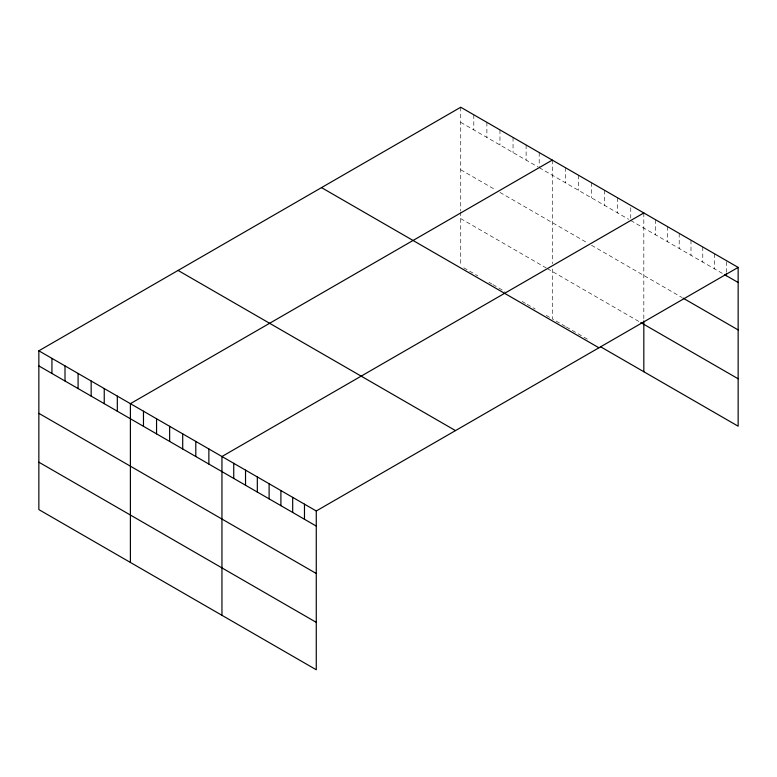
<?xml version="1.0" encoding="UTF-8"?>
<svg xmlns="http://www.w3.org/2000/svg" width="777" height="777" viewBox="0 0 777 777"><rect width="100%" height="100%" fill="white"/><g stroke="black" fill="none" stroke-linecap="round" stroke-linejoin="round"><path stroke-width="0.58" stroke-dasharray="3.88 2.91" d="M460.732 122.348L538.189 167.065M539.199 167.647L628.739 219.347M630.749 220.503L723.416 273.999M460.732 169.755L495.94 190.083M499.961 192.414L587.49 242.939M591.511 245.27L682.148 297.591M460.732 218.609L546.241 267.978M547.251 268.56L639.801 321.999M463.743 267.764L477.836 275.893M488.898 282.284L491.919 284.032M492.919 284.605L504.992 291.579M522.095 301.457L526.116 303.778M527.127 304.361L535.178 309.003M546.241 315.394L551.272 318.298M565.355 326.427L552.282 318.881L552.282 268.133M566.365 327.01L587.49 339.209M726.359 261.762L726.359 272.222M714.568 253.797L714.568 268.9M702.777 246.989L702.777 262.092M690.986 240.18L690.986 255.283M679.195 233.372L679.195 248.475M667.404 226.563L667.404 241.666M655.613 219.755L655.613 234.858M643.822 212.947L643.822 320.988M630.749 207.721L630.749 218.182M617.666 197.844L617.666 212.956M604.593 190.297L604.593 205.4M591.511 182.75L591.511 197.853M578.438 175.194L578.438 190.297M565.355 167.647L565.355 182.75M552.282 160.091L552.282 263.694M539.199 152.545L539.199 166.482M526.116 144.988L526.116 160.101M513.043 137.442L513.043 152.545M499.961 129.895L499.961 144.998M486.888 122.339L486.888 137.442M473.805 114.792L473.805 129.895M460.732 107.236L460.732 210.839M460.732 211.946L460.732 266.025"/><path stroke-width="1.17" d="M38.85 350.806L316.268 510.975L316.268 669.764L38.85 509.595L38.85 350.806L460.732 107.236L738.15 267.405L738.15 426.194L600.563 346.756M552.282 160.091L130.4 403.661L130.4 562.451M643.822 212.947L221.95 456.517L221.95 615.306M316.268 510.975L738.15 267.405M724.397 274.572L738.15 282.507M683.129 298.164L738.15 329.924M640.811 322.581L738.15 378.778M321.513 187.616L598.931 347.785M178.069 270.435L455.487 430.594M38.85 365.909L316.268 526.078M38.85 413.325L316.268 573.494M38.85 462.179L316.268 622.348M726.359 273.378L726.359 275.709M643.822 320.988L643.822 371.736M304.477 504.166L304.477 519.279M292.686 497.358L292.686 512.47M280.905 490.559L280.905 505.662M269.114 483.75L269.114 498.853M257.323 476.942L257.323 492.045M245.532 470.134L245.532 485.236M233.741 463.325L233.741 478.428M208.867 448.97L208.867 464.073M195.794 441.414L195.794 456.526M182.712 433.867L182.712 448.97M169.639 426.32L169.639 441.423M156.556 418.764L156.556 433.867M143.473 411.218L143.473 426.32M117.317 396.115L117.317 411.218M104.244 388.558L104.244 403.671M91.162 381.012L91.162 396.115M78.088 373.465L78.088 388.568M65.006 365.909L65.006 381.012M51.933 358.362L51.933 373.465"/></g></svg>
